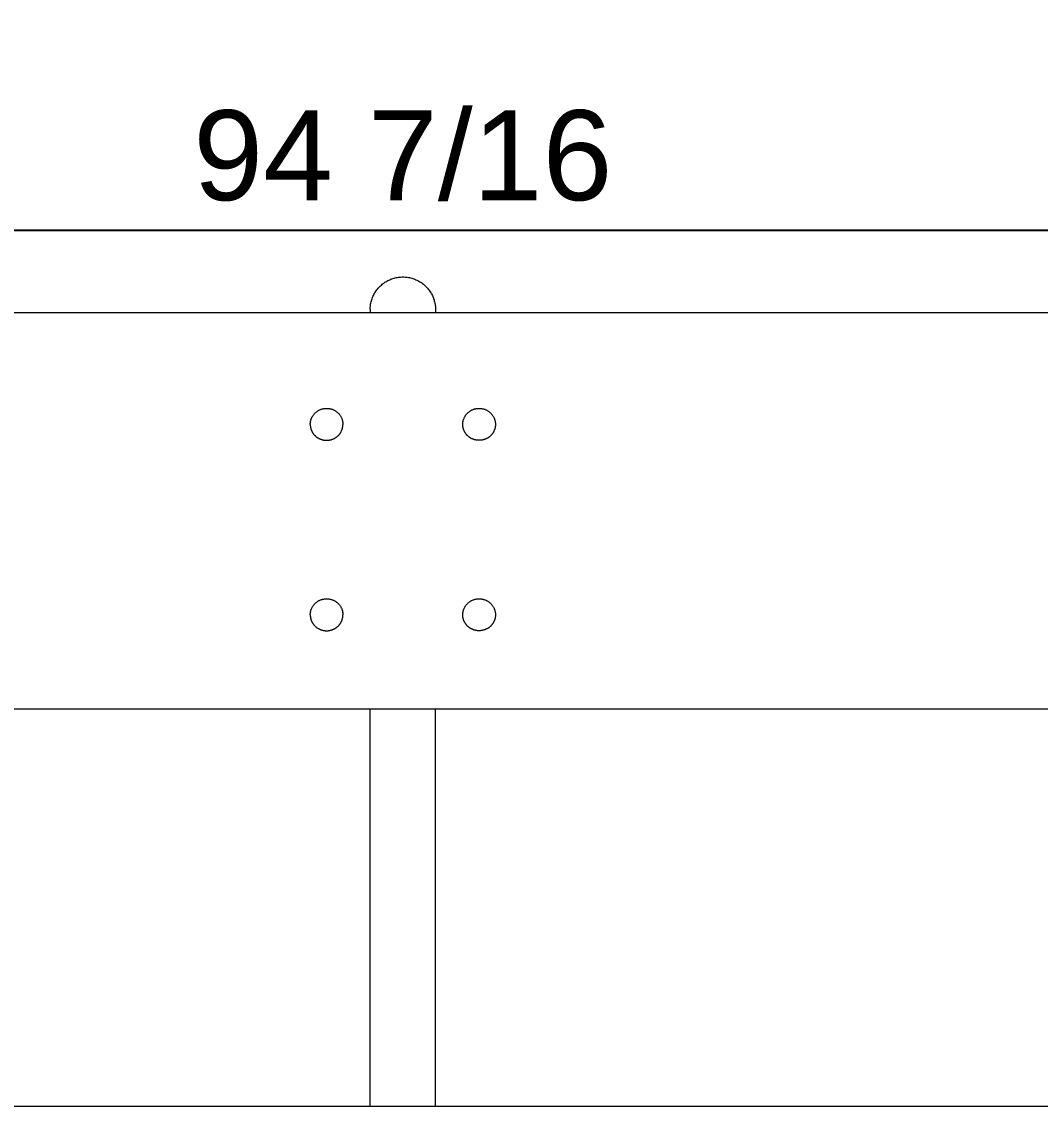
# Model space of a CAD drawing. Header units: inches. Extents: x -9 to 187, y -3 to 135.
# Drawn here: x 38.39 to 56.8, y 115.52 to 135.11 of the extents above; entities that cross this region are included whole.
import ezdxf

# ---------------------------------------------------------------- set-up
doc = ezdxf.new("R2010")
doc.units = ezdxf.units.IN
doc.layers.add('ZANO_R', color=7, linetype='Continuous', lineweight=0)
doc.layers.add('ZANO_W', color=1, linetype='Continuous', lineweight=0)
doc.styles.get("Standard").update_dxf_attribs({"font": 'arial.ttf'})
doc.dimstyles.new('amerykanie', dxfattribs={"dimtxt": 50, "dimasz": 50, "dimexe": 0.5, "dimexo": 0.5, "dimgap": 1, "dimtad": 1, "dimdec": 0, "dimzin": 0, "dimlunit": 5, "dimtxsty": 'Standard', "dimcen": 0.09, "dimclrd": 1, "dimclre": 1, "dimclrt": 1, "dimazin": 0, "dimtfac": 1, "dimtdec": 0, "dimtmove": 0, "dimatfit": 3, "dimfxl": 1, "dimtzin": 0, "dimarcsym": 1})

# ---------------------------------------------------------------- blocks, each defined once
blk = doc.blocks.new('*D356')
at = {"layer": 'ZANO_W', "color": 1, "lineweight": -2}
for p, q in [((-1.945, 129.968), (-1.945, 131.845)), ((92.504, 129.968), (92.504, 131.845)), ((-0.945, 131.345), (91.504, 131.345))]:
    blk.add_line(p, q, dxfattribs=at)
at = {"layer": 'ZANO_W', "color": 1}
for points in [[(-0.945, 131.512), (-0.945, 131.179), (-1.945, 131.345)], [(91.504, 131.179), (91.504, 131.512), (92.504, 131.345)]]:
    blk.add_solid(points, dxfattribs=at)
at = {"layer": 'ZANO_W', "color": 1, "insert": (45.279, 132.686), "char_height": 1.625, "attachment_point": 5}
blk.add_mtext('94 7/16', dxfattribs=at)

msp = doc.modelspace()

# ---------------------------------------------------------------- linework, layer by layer
at = {"layer": 'ZANO_R'}
for p, q in [((45.0625, 130.45751), (45.08138, 130.46459)), ((45.08138, 130.46459), (45.1005, 130.47102)), ((45.1005, 130.47102), (45.11982, 130.47679)), ((45.11982, 130.47679), (45.13932, 130.4819)), ((45.13932, 130.4819), (45.15899, 130.48633)), ((45.15899, 130.48633), (45.1788, 130.4901)), ((45.1788, 130.4901), (45.19873, 130.49319)), ((45.19873, 130.49319), (45.21875, 130.49559)), ((45.21875, 130.49559), (45.23884, 130.49731)), ((45.23884, 130.49731), (45.25897, 130.49834)), ((45.25897, 130.49834), (45.27914, 130.49869)), ((45.27914, 130.49869), (45.2993, 130.49834)), ((45.2993, 130.49834), (45.31943, 130.49731)), ((45.31943, 130.49731), (45.33952, 130.49559)), ((45.33952, 130.49559), (45.35954, 130.49319)), ((45.35954, 130.49319), (45.37947, 130.4901)), ((45.37947, 130.4901), (45.39928, 130.48633)), ((45.39928, 130.48633), (45.41895, 130.4819)), ((45.41895, 130.4819), (45.43845, 130.47679)), ((45.43845, 130.47679), (45.45778, 130.47102)), ((45.45778, 130.47102), (45.47689, 130.46459)), ((45.47689, 130.46459), (45.49577, 130.45751)), ((44.7967, 130.24871), (44.80861, 130.26498)), ((44.80861, 130.26498), (44.82107, 130.28084)), ((44.82107, 130.28084), (44.83406, 130.29626)), ((44.83406, 130.29626), (44.84757, 130.31123)), ((44.84757, 130.31123), (44.86158, 130.32573)), ((44.86158, 130.32573), (44.87608, 130.33974)), ((44.87608, 130.33974), (44.89105, 130.35325)), ((44.89105, 130.35325), (44.90647, 130.36624)), ((44.90647, 130.36624), (44.92232, 130.3787)), ((44.92232, 130.3787), (44.9386, 130.3906)), ((44.9386, 130.3906), (44.95527, 130.40195)), ((44.95527, 130.40195), (44.97231, 130.41272)), ((44.97231, 130.41272), (44.98972, 130.4229)), ((44.98972, 130.4229), (45.00746, 130.43248)), ((45.00746, 130.43248), (45.02552, 130.44145)), ((45.02552, 130.44145), (45.04387, 130.4498)), ((45.04387, 130.4498), (45.0625, 130.45751)), ((45.49577, 130.45751), (45.5144, 130.4498)), ((45.5144, 130.4498), (45.53275, 130.44145)), ((45.53275, 130.44145), (45.55081, 130.43248)), ((45.55081, 130.43248), (45.56855, 130.4229)), ((45.56855, 130.4229), (45.58596, 130.41272)), ((45.58596, 130.41272), (45.60301, 130.40195)), ((45.60301, 130.40195), (45.61967, 130.3906)), ((45.61967, 130.3906), (45.63595, 130.3787)), ((45.63595, 130.3787), (45.6518, 130.36624)), ((45.6518, 130.36624), (45.66722, 130.35325)), ((45.66722, 130.35325), (45.68219, 130.33974)), ((45.68219, 130.33974), (45.69669, 130.32573)), ((45.69669, 130.32573), (45.71071, 130.31123)), ((45.71071, 130.31123), (45.72422, 130.29626)), ((45.72422, 130.29626), (45.73721, 130.28084)), ((45.73721, 130.28084), (45.74966, 130.26498)), ((45.74966, 130.26498), (45.76157, 130.24871)), ((44.70541, 130.04798), (44.71052, 130.06749)), ((44.71052, 130.06749), (44.71629, 130.08681)), ((44.71629, 130.08681), (44.72272, 130.10592)), ((44.72272, 130.10592), (44.72979, 130.1248)), ((44.72979, 130.1248), (44.73751, 130.14343)), ((44.73751, 130.14343), (44.74586, 130.16179)), ((44.74586, 130.16179), (44.75483, 130.17985)), ((44.75483, 130.17985), (44.76441, 130.19759)), ((44.76441, 130.19759), (44.77459, 130.21499)), ((44.77459, 130.21499), (44.78536, 130.23204)), ((44.78536, 130.23204), (44.7967, 130.24871)), ((45.76157, 130.24871), (45.77291, 130.23204)), ((45.77291, 130.23204), (45.78368, 130.21499)), ((45.78368, 130.21499), (45.79386, 130.19759)), ((45.79386, 130.19759), (45.80345, 130.17985)), ((45.80345, 130.17985), (45.81242, 130.16179)), ((45.81242, 130.16179), (45.82076, 130.14343)), ((45.82076, 130.14343), (45.82848, 130.1248)), ((45.82848, 130.1248), (45.83556, 130.10592)), ((45.83556, 130.10592), (45.84198, 130.08681)), ((45.84198, 130.08681), (45.84775, 130.06749)), ((45.84775, 130.06749), (45.85286, 130.04798)), ((44.68862, 129.90817), (44.68896, 129.92833)), ((44.68862, 129.90817), (44.68862, 129.9081)), ((44.68862, 129.90812), (44.68862, 129.90656)), ((44.68862, 129.90656), (44.68862, 129.9049)), ((44.68862, 129.9049), (44.68862, 129.85596)), ((44.68896, 129.92833), (44.69, 129.94847)), ((44.69, 129.94847), (44.69172, 129.96856)), ((44.69172, 129.96856), (44.69412, 129.98858)), ((44.69412, 129.98858), (44.69721, 130.0085)), ((44.69721, 130.0085), (44.70097, 130.02831)), ((44.70097, 130.02831), (44.70541, 130.04798)), ((45.85286, 130.04798), (45.8573, 130.02831)), ((45.8573, 130.02831), (45.86107, 130.0085)), ((45.86107, 130.0085), (45.86415, 129.98858)), ((45.86415, 129.98858), (45.86656, 129.96856)), ((45.86656, 129.96856), (45.86827, 129.94847)), ((45.86827, 129.94847), (45.86931, 129.92833)), ((45.86931, 129.92833), (45.86965, 129.90817)), ((45.86965, 129.90817), (45.86965, 129.9081)), ((45.86965, 129.90812), (45.86965, 129.90656)), ((45.86965, 129.90656), (45.86965, 129.9049)), ((45.86965, 129.9049), (45.86965, 129.85596)), ((33.48568, 129.85596), (57.07259, 129.85596)), ((43.79138, 128.10549), (43.80096, 128.10908)), ((43.80096, 128.10908), (43.81065, 128.11233)), ((43.81065, 128.11233), (43.82045, 128.11524)), ((43.82045, 128.11524), (43.83034, 128.1178)), ((43.83034, 128.1178), (43.84032, 128.12002)), ((43.84032, 128.12002), (43.85037, 128.12189)), ((43.85037, 128.12189), (43.86048, 128.12341)), ((43.86048, 128.12341), (43.87064, 128.12457)), ((43.87064, 128.12457), (43.88083, 128.12538)), ((43.88083, 128.12538), (43.89104, 128.12584)), ((43.89104, 128.12584), (43.90126, 128.12593)), ((43.90126, 128.12593), (43.91149, 128.12584)), ((43.91149, 128.12584), (43.9217, 128.12538)), ((43.9217, 128.12538), (43.93189, 128.12457)), ((43.93189, 128.12457), (43.94205, 128.12341)), ((43.94205, 128.12341), (43.95216, 128.12189)), ((43.95216, 128.12189), (43.96221, 128.12002)), ((43.96221, 128.12002), (43.97218, 128.1178)), ((43.97218, 128.1178), (43.98208, 128.11524)), ((43.98208, 128.11524), (43.99188, 128.11233)), ((43.99188, 128.11233), (44.00157, 128.10908)), ((44.00157, 128.10908), (44.01115, 128.10549)), ((46.54713, 128.10549), (46.5567, 128.10908)), ((46.5567, 128.10908), (46.56639, 128.11233)), ((46.56639, 128.11233), (46.57619, 128.11524)), ((46.57619, 128.11524), (46.58609, 128.1178)), ((46.58609, 128.1178), (46.59607, 128.12002)), ((46.59607, 128.12002), (46.60612, 128.12189)), ((46.60612, 128.12189), (46.61623, 128.12341)), ((46.61623, 128.12341), (46.62638, 128.12457)), ((46.62638, 128.12457), (46.63657, 128.12538)), ((46.63657, 128.12538), (46.64678, 128.12584)), ((46.64678, 128.12584), (46.65701, 128.12593)), ((46.65701, 128.12593), (46.66723, 128.12584)), ((46.66723, 128.12584), (46.67744, 128.12538)), ((46.67744, 128.12538), (46.68763, 128.12457)), ((46.68763, 128.12457), (46.69779, 128.12341)), ((46.69779, 128.12341), (46.7079, 128.12189)), ((46.7079, 128.12189), (46.71795, 128.12002)), ((46.71795, 128.12002), (46.72793, 128.1178)), ((46.72793, 128.1178), (46.73782, 128.11524)), ((46.73782, 128.11524), (46.74762, 128.11233)), ((46.74762, 128.11233), (46.75731, 128.10908)), ((46.75731, 128.10908), (46.76689, 128.10549)), ((43.61529, 127.90622), (43.61802, 127.91608)), ((43.61802, 127.91608), (43.62109, 127.92583)), ((43.62109, 127.92583), (43.62449, 127.93547)), ((43.62449, 127.93547), (43.62824, 127.94498)), ((43.62824, 127.94498), (43.63231, 127.95436)), ((43.63231, 127.95436), (43.6367, 127.96359)), ((43.6367, 127.96359), (43.64142, 127.97266)), ((43.64142, 127.97266), (43.64645, 127.98156)), ((43.64645, 127.98156), (43.65178, 127.99027)), ((43.65178, 127.99027), (43.65742, 127.9988)), ((43.65742, 127.9988), (43.66335, 128.00713)), ((43.66335, 128.00713), (43.66957, 128.01524)), ((43.66957, 128.01524), (43.67607, 128.02313)), ((43.67607, 128.02313), (43.68284, 128.03079)), ((43.68284, 128.03079), (43.68987, 128.03821)), ((43.68987, 128.03821), (43.69716, 128.04538)), ((43.69716, 128.04538), (43.70469, 128.05229)), ((43.70469, 128.05229), (43.71246, 128.05894)), ((43.71246, 128.05894), (43.72046, 128.06531)), ((43.72046, 128.06531), (43.72867, 128.07139)), ((43.72867, 128.07139), (43.73709, 128.07719)), ((43.73709, 128.07719), (43.74571, 128.08268)), ((43.74571, 128.08268), (43.75452, 128.08788)), ((43.75452, 128.08788), (43.7635, 128.09276)), ((43.7635, 128.09276), (43.77264, 128.09733)), ((43.77264, 128.09733), (43.78194, 128.10157)), ((43.78194, 128.10157), (43.79138, 128.10549)), ((44.01115, 128.10549), (44.02059, 128.10157)), ((44.02059, 128.10157), (44.02989, 128.09733)), ((44.02989, 128.09733), (44.03903, 128.09276)), ((44.03903, 128.09276), (44.04801, 128.08788)), ((44.04801, 128.08788), (44.05682, 128.08268)), ((44.05682, 128.08268), (44.06544, 128.07719)), ((44.06544, 128.07719), (44.07386, 128.07139)), ((44.07386, 128.07139), (44.08207, 128.06531)), ((44.08207, 128.06531), (44.09007, 128.05894)), ((44.09007, 128.05894), (44.09784, 128.05229)), ((44.09784, 128.05229), (44.10537, 128.04538)), ((44.10537, 128.04538), (44.11266, 128.03821)), ((44.11266, 128.03821), (44.11969, 128.03079)), ((44.11969, 128.03079), (44.12646, 128.02313)), ((44.12646, 128.02313), (44.13296, 128.01524)), ((44.13296, 128.01524), (44.13918, 128.00713)), ((44.13918, 128.00713), (44.14511, 127.9988)), ((44.14511, 127.9988), (44.15075, 127.99027)), ((44.15075, 127.99027), (44.15608, 127.98156)), ((44.15608, 127.98156), (44.16111, 127.97266)), ((44.16111, 127.97266), (44.16583, 127.96359)), ((44.16583, 127.96359), (44.17022, 127.95436)), ((44.17022, 127.95436), (44.17429, 127.94498)), ((44.17429, 127.94498), (44.17804, 127.93547)), ((44.17804, 127.93547), (44.18144, 127.92583)), ((44.18144, 127.92583), (44.18451, 127.91608)), ((44.18451, 127.91608), (44.18724, 127.90622)), ((46.37103, 127.90622), (46.37376, 127.91608)), ((46.37376, 127.91608), (46.37683, 127.92583)), ((46.37683, 127.92583), (46.38024, 127.93547)), ((46.38024, 127.93547), (46.38398, 127.94498)), ((46.38398, 127.94498), (46.38805, 127.95436)), ((46.38805, 127.95436), (46.39244, 127.96359)), ((46.39244, 127.96359), (46.39716, 127.97266)), ((46.39716, 127.97266), (46.40219, 127.98156)), ((46.40219, 127.98156), (46.40753, 127.99027)), ((46.40753, 127.99027), (46.41316, 127.9988)), ((46.41316, 127.9988), (46.4191, 128.00713)), ((46.4191, 128.00713), (46.42531, 128.01524)), ((46.42531, 128.01524), (46.43181, 128.02313)), ((46.43181, 128.02313), (46.43858, 128.03079)), ((46.43858, 128.03079), (46.44561, 128.03821)), ((46.44561, 128.03821), (46.4529, 128.04538)), ((46.4529, 128.04538), (46.46043, 128.05229)), ((46.46043, 128.05229), (46.4682, 128.05894)), ((46.4682, 128.05894), (46.4762, 128.06531)), ((46.4762, 128.06531), (46.48441, 128.07139)), ((46.48441, 128.07139), (46.49283, 128.07719)), ((46.49283, 128.07719), (46.50145, 128.08268)), ((46.50145, 128.08268), (46.51026, 128.08788)), ((46.51026, 128.08788), (46.51924, 128.09276)), ((46.51924, 128.09276), (46.52838, 128.09733)), ((46.52838, 128.09733), (46.53768, 128.10157)), ((46.53768, 128.10157), (46.54713, 128.10549)), ((46.76689, 128.10549), (46.77633, 128.10157)), ((46.77633, 128.10157), (46.78563, 128.09733)), ((46.78563, 128.09733), (46.79477, 128.09276)), ((46.79477, 128.09276), (46.80376, 128.08788)), ((46.80376, 128.08788), (46.81256, 128.08268)), ((46.81256, 128.08268), (46.82118, 128.07719)), ((46.82118, 128.07719), (46.8296, 128.07139)), ((46.8296, 128.07139), (46.83781, 128.06531)), ((46.83781, 128.06531), (46.84581, 128.05894)), ((46.84581, 128.05894), (46.85358, 128.05229)), ((46.85358, 128.05229), (46.86111, 128.04538)), ((46.86111, 128.04538), (46.8684, 128.03821)), ((46.8684, 128.03821), (46.87543, 128.03079)), ((46.87543, 128.03079), (46.8822, 128.02313)), ((46.8822, 128.02313), (46.8887, 128.01524)), ((46.8887, 128.01524), (46.89492, 128.00713)), ((46.89492, 128.00713), (46.90085, 127.9988)), ((46.90085, 127.9988), (46.90649, 127.99027)), ((46.90649, 127.99027), (46.91182, 127.98156)), ((46.91182, 127.98156), (46.91685, 127.97266)), ((46.91685, 127.97266), (46.92157, 127.96359)), ((46.92157, 127.96359), (46.92596, 127.95436)), ((46.92596, 127.95436), (46.93004, 127.94498)), ((46.93004, 127.94498), (46.93378, 127.93547)), ((46.93378, 127.93547), (46.93719, 127.92583)), ((46.93719, 127.92583), (46.94025, 127.91608)), ((46.94025, 127.91608), (46.94298, 127.90622)), ((43.60601, 127.83545), (43.60627, 127.84567)), ((43.60601, 127.83545), (43.60608, 127.82908)), ((43.60608, 127.82908), (43.6063, 127.82267)), ((43.60627, 127.84567), (43.60689, 127.85587)), ((43.6063, 127.82267), (43.60667, 127.8162)), ((43.60667, 127.8162), (43.6072, 127.80969)), ((43.60689, 127.85587), (43.60786, 127.86605)), ((43.6072, 127.80969), (43.60789, 127.80314)), ((43.60786, 127.86605), (43.60919, 127.87618)), ((43.60789, 127.80314), (43.60874, 127.79655)), ((43.60975, 127.88096), (43.60874, 127.87434)), ((43.60874, 127.79655), (43.60975, 127.78994)), ((43.60919, 127.87618), (43.61088, 127.88626)), ((43.60975, 127.78994), (43.61094, 127.78329)), ((43.61088, 127.88626), (43.61291, 127.89628)), ((43.61094, 127.78329), (43.61229, 127.77663)), ((43.61229, 127.77663), (43.61382, 127.76995)), ((43.61291, 127.89628), (43.61529, 127.90622)), ((43.61382, 127.76995), (43.61552, 127.76327)), ((43.61552, 127.76327), (43.6174, 127.75658)), ((43.6174, 127.75658), (43.61947, 127.7499)), ((43.61947, 127.7499), (43.62171, 127.74323)), ((43.62171, 127.74323), (43.62413, 127.73658)), ((43.62413, 127.73658), (43.62674, 127.72995)), ((43.62674, 127.72995), (43.62953, 127.72335)), ((43.62953, 127.72335), (43.6325, 127.71679)), ((43.6325, 127.71679), (43.63566, 127.71027)), ((44.16687, 127.71027), (44.17003, 127.71679)), ((44.17003, 127.71679), (44.173, 127.72335)), ((44.173, 127.72335), (44.17579, 127.72995)), ((44.17579, 127.72995), (44.1784, 127.73658)), ((44.1784, 127.73658), (44.18082, 127.74323)), ((44.18082, 127.74323), (44.18306, 127.7499)), ((44.18306, 127.7499), (44.18512, 127.75658)), ((44.18512, 127.75658), (44.18701, 127.76327)), ((44.18701, 127.76327), (44.18871, 127.76995)), ((44.18724, 127.90622), (44.18962, 127.89628)), ((44.18871, 127.76995), (44.19024, 127.77663)), ((44.18962, 127.89628), (44.19165, 127.88626)), ((44.19024, 127.77663), (44.19159, 127.78329)), ((44.19159, 127.78329), (44.19278, 127.78994)), ((44.19165, 127.88626), (44.19334, 127.87618)), ((44.19379, 127.87434), (44.19278, 127.88096)), ((44.19278, 127.78994), (44.19379, 127.79655)), ((44.19334, 127.87618), (44.19466, 127.86605)), ((44.19379, 127.79655), (44.19464, 127.80314)), ((44.19464, 127.80314), (44.19533, 127.80969)), ((44.19466, 127.86605), (44.19564, 127.85587)), ((44.19533, 127.80969), (44.19586, 127.8162)), ((44.19564, 127.85587), (44.19626, 127.84567)), ((44.19586, 127.8162), (44.19623, 127.82267)), ((44.19623, 127.82267), (44.19645, 127.82908)), ((44.19626, 127.84567), (44.19652, 127.83545)), ((44.19645, 127.82908), (44.19652, 127.83545)), ((46.36175, 127.83545), (46.36201, 127.84567)), ((46.36182, 127.82908), (46.36175, 127.83545)), ((46.36204, 127.82267), (46.36182, 127.82908)), ((46.36201, 127.84567), (46.36263, 127.85587)), ((46.36242, 127.8162), (46.36204, 127.82267)), ((46.36294, 127.80969), (46.36242, 127.8162)), ((46.36263, 127.85587), (46.36361, 127.86605)), ((46.36363, 127.80314), (46.36294, 127.80969)), ((46.36361, 127.86605), (46.36494, 127.87618)), ((46.36448, 127.79655), (46.36363, 127.80314)), ((46.36448, 127.87434), (46.3655, 127.88096)), ((46.3655, 127.78994), (46.36448, 127.79655)), ((46.36494, 127.87618), (46.36662, 127.88626)), ((46.36668, 127.78329), (46.3655, 127.78994)), ((46.36662, 127.88626), (46.36865, 127.89628)), ((46.36803, 127.77663), (46.36668, 127.78329)), ((46.36956, 127.76995), (46.36803, 127.77663)), ((46.36865, 127.89628), (46.37103, 127.90622)), ((46.37127, 127.76327), (46.36956, 127.76995)), ((46.37315, 127.75658), (46.37127, 127.76327)), ((46.37521, 127.7499), (46.37315, 127.75658)), ((46.37745, 127.74323), (46.37521, 127.7499)), ((46.37987, 127.73658), (46.37745, 127.74323)), ((46.38248, 127.72995), (46.37987, 127.73658)), ((46.38527, 127.72335), (46.38248, 127.72995)), ((46.38824, 127.71679), (46.38527, 127.72335)), ((46.3914, 127.71027), (46.38824, 127.71679)), ((46.92577, 127.71679), (46.92262, 127.71027)), ((46.92874, 127.72335), (46.92577, 127.71679)), ((46.93153, 127.72995), (46.92874, 127.72335)), ((46.93414, 127.73658), (46.93153, 127.72995)), ((46.93656, 127.74323), (46.93414, 127.73658)), ((46.93881, 127.7499), (46.93656, 127.74323)), ((46.94087, 127.75658), (46.93881, 127.7499)), ((46.94275, 127.76327), (46.94087, 127.75658)), ((46.94445, 127.76995), (46.94275, 127.76327)), ((46.94298, 127.90622), (46.94536, 127.89628)), ((46.94598, 127.77663), (46.94445, 127.76995)), ((46.94536, 127.89628), (46.9474, 127.88626)), ((46.94733, 127.78329), (46.94598, 127.77663)), ((46.94852, 127.78994), (46.94733, 127.78329)), ((46.9474, 127.88626), (46.94908, 127.87618)), ((46.94852, 127.88096), (46.94953, 127.87434)), ((46.94953, 127.79655), (46.94852, 127.78994)), ((46.94908, 127.87618), (46.95041, 127.86605)), ((46.95038, 127.80314), (46.94953, 127.79655)), ((46.95107, 127.80969), (46.95038, 127.80314)), ((46.95041, 127.86605), (46.95138, 127.85587)), ((46.9516, 127.8162), (46.95107, 127.80969)), ((46.95138, 127.85587), (46.952, 127.84567)), ((46.95197, 127.82267), (46.9516, 127.8162)), ((46.95219, 127.82908), (46.95197, 127.82267)), ((46.952, 127.84567), (46.95226, 127.83545)), ((46.95226, 127.83545), (46.95219, 127.82908)), ((43.63566, 127.71027), (43.63899, 127.70381)), ((43.63899, 127.70381), (43.64251, 127.6974)), ((43.64251, 127.6974), (43.64621, 127.69106)), ((43.64621, 127.69106), (43.65008, 127.6848)), ((43.65008, 127.6848), (43.65414, 127.67861)), ((43.65414, 127.67861), (43.65836, 127.67251)), ((43.65836, 127.67251), (43.66275, 127.6665)), ((43.66275, 127.6665), (43.66732, 127.6606)), ((43.66732, 127.6606), (43.67204, 127.6548)), ((43.67204, 127.6548), (43.67692, 127.64911)), ((43.67692, 127.64911), (43.68196, 127.64354)), ((43.68196, 127.64354), (43.68715, 127.63809)), ((43.68715, 127.63809), (43.69249, 127.63278)), ((43.69249, 127.63278), (43.69796, 127.6276)), ((43.69796, 127.6276), (43.70357, 127.62257)), ((43.70357, 127.62257), (43.70931, 127.61768)), ((43.70931, 127.61768), (43.71516, 127.61293)), ((43.71516, 127.61293), (43.72114, 127.60835)), ((43.72114, 127.60835), (43.72722, 127.60392)), ((43.72722, 127.60392), (43.73341, 127.59965)), ((43.73341, 127.59965), (43.7397, 127.59555)), ((43.7397, 127.59555), (43.74607, 127.59162)), ((43.74607, 127.59162), (43.75253, 127.58786)), ((43.75253, 127.58786), (43.75906, 127.58427)), ((43.75906, 127.58427), (43.76565, 127.58085)), ((43.76565, 127.58085), (43.77231, 127.57761)), ((43.77231, 127.57761), (43.77903, 127.57455)), ((43.77903, 127.57455), (43.78578, 127.57167)), ((43.78578, 127.57167), (43.79258, 127.56896)), ((43.79258, 127.56896), (43.79941, 127.56643)), ((43.79941, 127.56643), (43.80627, 127.56408)), ((43.80627, 127.56408), (43.81314, 127.5619)), ((43.81314, 127.5619), (43.82002, 127.5599)), ((43.82002, 127.5599), (43.82691, 127.55807)), ((43.82691, 127.55807), (43.8338, 127.55642)), ((43.8338, 127.55642), (43.84067, 127.55493)), ((43.84067, 127.55493), (43.84754, 127.55362)), ((43.84754, 127.55362), (43.85438, 127.55247)), ((43.85438, 127.55247), (43.8612, 127.55149)), ((43.8612, 127.55149), (43.86799, 127.55066)), ((43.86799, 127.55066), (43.87473, 127.54999)), ((43.87473, 127.54999), (43.88144, 127.54948)), ((43.88144, 127.54948), (43.8881, 127.54912)), ((43.8881, 127.54912), (43.89471, 127.54891)), ((43.89471, 127.54891), (43.90126, 127.54883)), ((43.90126, 127.54883), (43.90782, 127.54891)), ((43.90782, 127.54891), (43.91443, 127.54912)), ((43.91443, 127.54912), (43.92109, 127.54948)), ((43.92109, 127.54948), (43.92779, 127.54999)), ((43.92779, 127.54999), (43.93454, 127.55066)), ((43.93454, 127.55066), (43.94133, 127.55149)), ((43.94133, 127.55149), (43.94815, 127.55247)), ((43.94815, 127.55247), (43.95499, 127.55362)), ((43.95499, 127.55362), (43.96185, 127.55493)), ((43.96185, 127.55493), (43.96873, 127.55642)), ((43.96873, 127.55642), (43.97562, 127.55807)), ((43.97562, 127.55807), (43.98251, 127.5599)), ((43.98251, 127.5599), (43.98939, 127.5619)), ((43.98939, 127.5619), (43.99626, 127.56408)), ((43.99626, 127.56408), (44.00312, 127.56643)), ((44.00312, 127.56643), (44.00995, 127.56896)), ((44.00995, 127.56896), (44.01674, 127.57167)), ((44.01674, 127.57167), (44.0235, 127.57455)), ((44.0235, 127.57455), (44.03022, 127.57761)), ((44.03022, 127.57761), (44.03687, 127.58085)), ((44.03687, 127.58085), (44.04347, 127.58427)), ((44.04347, 127.58427), (44.05, 127.58786)), ((44.05, 127.58786), (44.05646, 127.59162)), ((44.05646, 127.59162), (44.06283, 127.59555)), ((44.06283, 127.59555), (44.06912, 127.59965)), ((44.06912, 127.59965), (44.0753, 127.60392)), ((44.0753, 127.60392), (44.08139, 127.60835)), ((44.08139, 127.60835), (44.08736, 127.61293)), ((44.08736, 127.61293), (44.09322, 127.61768)), ((44.09322, 127.61768), (44.09896, 127.62257)), ((44.09896, 127.62257), (44.10457, 127.6276)), ((44.10457, 127.6276), (44.11004, 127.63278)), ((44.11004, 127.63278), (44.11538, 127.63809)), ((44.11538, 127.63809), (44.12057, 127.64354)), ((44.12057, 127.64354), (44.1256, 127.64911)), ((44.1256, 127.64911), (44.13049, 127.6548)), ((44.13049, 127.6548), (44.13521, 127.6606)), ((44.13521, 127.6606), (44.13977, 127.6665)), ((44.13977, 127.6665), (44.14417, 127.67251)), ((44.14417, 127.67251), (44.14839, 127.67861)), ((44.14839, 127.67861), (44.15244, 127.6848)), ((44.15244, 127.6848), (44.15632, 127.69106)), ((44.15632, 127.69106), (44.16002, 127.6974)), ((44.16002, 127.6974), (44.16354, 127.70381)), ((44.16354, 127.70381), (44.16687, 127.71027)), ((46.39473, 127.70381), (46.3914, 127.71027)), ((46.39825, 127.6974), (46.39473, 127.70381)), ((46.40195, 127.69106), (46.39825, 127.6974)), ((46.40583, 127.6848), (46.40195, 127.69106)), ((46.40988, 127.67861), (46.40583, 127.6848)), ((46.4141, 127.67251), (46.40988, 127.67861)), ((46.4185, 127.6665), (46.4141, 127.67251)), ((46.42306, 127.6606), (46.4185, 127.6665)), ((46.42778, 127.6548), (46.42306, 127.6606)), ((46.43267, 127.64911), (46.42778, 127.6548)), ((46.43771, 127.64354), (46.43267, 127.64911)), ((46.44289, 127.63809), (46.43771, 127.64354)), ((46.44823, 127.63278), (46.44289, 127.63809)), ((46.4537, 127.6276), (46.44823, 127.63278)), ((46.45931, 127.62257), (46.4537, 127.6276)), ((46.46505, 127.61768), (46.45931, 127.62257)), ((46.47091, 127.61293), (46.46505, 127.61768)), ((46.47688, 127.60835), (46.47091, 127.61293)), ((46.48297, 127.60392), (46.47688, 127.60835)), ((46.48916, 127.59965), (46.48297, 127.60392)), ((46.49544, 127.59555), (46.48916, 127.59965)), ((46.50181, 127.59162), (46.49544, 127.59555)), ((46.50827, 127.58786), (46.50181, 127.59162)), ((46.5148, 127.58427), (46.50827, 127.58786)), ((46.5214, 127.58085), (46.5148, 127.58427)), ((46.52806, 127.57761), (46.5214, 127.58085)), ((46.53477, 127.57455), (46.52806, 127.57761)), ((46.54153, 127.57167), (46.53477, 127.57455)), ((46.54832, 127.56896), (46.54153, 127.57167)), ((46.55515, 127.56643), (46.54832, 127.56896)), ((46.56201, 127.56408), (46.55515, 127.56643)), ((46.56888, 127.5619), (46.56201, 127.56408)), ((46.57576, 127.5599), (46.56888, 127.5619)), ((46.58265, 127.55807), (46.57576, 127.5599)), ((46.58954, 127.55642), (46.58265, 127.55807)), ((46.59642, 127.55493), (46.58954, 127.55642)), ((46.60328, 127.55362), (46.59642, 127.55493)), ((46.61012, 127.55247), (46.60328, 127.55362)), ((46.61694, 127.55149), (46.61012, 127.55247)), ((46.62373, 127.55066), (46.61694, 127.55149)), ((46.63048, 127.54999), (46.62373, 127.55066)), ((46.63718, 127.54948), (46.63048, 127.54999)), ((46.64384, 127.54912), (46.63718, 127.54948)), ((46.65045, 127.54891), (46.64384, 127.54912)), ((46.65701, 127.54883), (46.65045, 127.54891)), ((46.66356, 127.54891), (46.65701, 127.54883)), ((46.67017, 127.54912), (46.66356, 127.54891)), ((46.67683, 127.54948), (46.67017, 127.54912)), ((46.68354, 127.54999), (46.67683, 127.54948)), ((46.69029, 127.55066), (46.68354, 127.54999)), ((46.69707, 127.55149), (46.69029, 127.55066)), ((46.70389, 127.55247), (46.69707, 127.55149)), ((46.71073, 127.55362), (46.70389, 127.55247)), ((46.7176, 127.55493), (46.71073, 127.55362)), ((46.72447, 127.55642), (46.7176, 127.55493)), ((46.73136, 127.55807), (46.72447, 127.55642)), ((46.73825, 127.5599), (46.73136, 127.55807)), ((46.74513, 127.5619), (46.73825, 127.5599)), ((46.75201, 127.56408), (46.74513, 127.5619)), ((46.75886, 127.56643), (46.75201, 127.56408)), ((46.76569, 127.56896), (46.75886, 127.56643)), ((46.77249, 127.57167), (46.76569, 127.56896)), ((46.77925, 127.57455), (46.77249, 127.57167)), ((46.78596, 127.57761), (46.77925, 127.57455)), ((46.79262, 127.58085), (46.78596, 127.57761)), ((46.79922, 127.58427), (46.79262, 127.58085)), ((46.80575, 127.58786), (46.79922, 127.58427)), ((46.8122, 127.59162), (46.80575, 127.58786)), ((46.81857, 127.59555), (46.8122, 127.59162)), ((46.82486, 127.59965), (46.81857, 127.59555)), ((46.83105, 127.60392), (46.82486, 127.59965)), ((46.83713, 127.60835), (46.83105, 127.60392)), ((46.84311, 127.61293), (46.83713, 127.60835)), ((46.84897, 127.61768), (46.84311, 127.61293)), ((46.8547, 127.62257), (46.84897, 127.61768)), ((46.86031, 127.6276), (46.8547, 127.62257)), ((46.86579, 127.63278), (46.86031, 127.6276)), ((46.87112, 127.63809), (46.86579, 127.63278)), ((46.87631, 127.64354), (46.87112, 127.63809)), ((46.88135, 127.64911), (46.87631, 127.64354)), ((46.88623, 127.6548), (46.88135, 127.64911)), ((46.89096, 127.6606), (46.88623, 127.6548)), ((46.89552, 127.6665), (46.89096, 127.6606)), ((46.89991, 127.67251), (46.89552, 127.6665)), ((46.90414, 127.67861), (46.89991, 127.67251)), ((46.90819, 127.6848), (46.90414, 127.67861)), ((46.91206, 127.69106), (46.90819, 127.6848)), ((46.91576, 127.6974), (46.91206, 127.69106)), ((46.91928, 127.70381), (46.91576, 127.6974)), ((46.92262, 127.71027), (46.91928, 127.70381)), ((43.66957, 124.57585), (43.67607, 124.58375)), ((43.67607, 124.58375), (43.68284, 124.59141)), ((43.68284, 124.59141), (43.68987, 124.59882)), ((43.68987, 124.59882), (43.69716, 124.60599)), ((43.69716, 124.60599), (43.70469, 124.6129)), ((43.70469, 124.6129), (43.71246, 124.61955)), ((43.71246, 124.61955), (43.72046, 124.62592)), ((43.72046, 124.62592), (43.72867, 124.632)), ((43.72867, 124.632), (43.73709, 124.6378)), ((43.73709, 124.6378), (43.74571, 124.6433)), ((43.74571, 124.6433), (43.75452, 124.64849)), ((43.75452, 124.64849), (43.7635, 124.65337)), ((43.7635, 124.65337), (43.77264, 124.65794)), ((43.77264, 124.65794), (43.78194, 124.66219)), ((43.78194, 124.66219), (43.79138, 124.6661)), ((43.79138, 124.6661), (43.80096, 124.66969)), ((43.80096, 124.66969), (43.81065, 124.67294)), ((43.81065, 124.67294), (43.82045, 124.67585)), ((43.82045, 124.67585), (43.83034, 124.67842)), ((43.83034, 124.67842), (43.84032, 124.68063)), ((43.84032, 124.68063), (43.85037, 124.6825)), ((43.85037, 124.6825), (43.86048, 124.68402)), ((43.86048, 124.68402), (43.87064, 124.68519)), ((43.87064, 124.68519), (43.88083, 124.68599)), ((43.88083, 124.68599), (43.89104, 124.68645)), ((43.89104, 124.68645), (43.90126, 124.68654)), ((43.90126, 124.68654), (43.91149, 124.68645)), ((43.91149, 124.68645), (43.9217, 124.68599)), ((43.9217, 124.68599), (43.93189, 124.68519)), ((43.93189, 124.68519), (43.94205, 124.68402)), ((43.94205, 124.68402), (43.95216, 124.6825)), ((43.95216, 124.6825), (43.96221, 124.68063)), ((43.96221, 124.68063), (43.97218, 124.67842)), ((43.97218, 124.67842), (43.98208, 124.67585)), ((43.98208, 124.67585), (43.99188, 124.67294)), ((43.99188, 124.67294), (44.00157, 124.66969)), ((44.00157, 124.66969), (44.01115, 124.6661)), ((44.01115, 124.6661), (44.02059, 124.66219)), ((44.02059, 124.66219), (44.02989, 124.65794)), ((44.02989, 124.65794), (44.03903, 124.65337)), ((44.03903, 124.65337), (44.04801, 124.64849)), ((44.04801, 124.64849), (44.05682, 124.6433)), ((44.05682, 124.6433), (44.06544, 124.6378)), ((44.06544, 124.6378), (44.07386, 124.632)), ((44.07386, 124.632), (44.08207, 124.62592)), ((44.08207, 124.62592), (44.09007, 124.61955)), ((44.09007, 124.61955), (44.09784, 124.6129)), ((44.09784, 124.6129), (44.10537, 124.60599)), ((44.10537, 124.60599), (44.11266, 124.59882)), ((44.11266, 124.59882), (44.11969, 124.59141)), ((44.11969, 124.59141), (44.12646, 124.58375)), ((44.12646, 124.58375), (44.13296, 124.57585)), ((46.42531, 124.57585), (46.43181, 124.58375)), ((46.43181, 124.58375), (46.43858, 124.59141)), ((46.43858, 124.59141), (46.44561, 124.59882)), ((46.44561, 124.59882), (46.4529, 124.60599)), ((46.4529, 124.60599), (46.46043, 124.6129)), ((46.46043, 124.6129), (46.4682, 124.61955)), ((46.4682, 124.61955), (46.4762, 124.62592)), ((46.4762, 124.62592), (46.48441, 124.632)), ((46.48441, 124.632), (46.49283, 124.6378)), ((46.49283, 124.6378), (46.50145, 124.6433)), ((46.50145, 124.6433), (46.51026, 124.64849)), ((46.51026, 124.64849), (46.51924, 124.65337)), ((46.51924, 124.65337), (46.52838, 124.65794)), ((46.52838, 124.65794), (46.53768, 124.66219)), ((46.53768, 124.66219), (46.54713, 124.6661)), ((46.54713, 124.6661), (46.5567, 124.66969)), ((46.5567, 124.66969), (46.56639, 124.67294)), ((46.56639, 124.67294), (46.57619, 124.67585)), ((46.57619, 124.67585), (46.58609, 124.67842)), ((46.58609, 124.67842), (46.59607, 124.68063)), ((46.59607, 124.68063), (46.60612, 124.6825)), ((46.60612, 124.6825), (46.61623, 124.68402)), ((46.61623, 124.68402), (46.62638, 124.68519)), ((46.62638, 124.68519), (46.63657, 124.68599)), ((46.63657, 124.68599), (46.64678, 124.68645)), ((46.64678, 124.68645), (46.65701, 124.68654)), ((46.65701, 124.68654), (46.66723, 124.68645)), ((46.66723, 124.68645), (46.67744, 124.68599)), ((46.67744, 124.68599), (46.68763, 124.68519)), ((46.68763, 124.68519), (46.69779, 124.68402)), ((46.69779, 124.68402), (46.7079, 124.6825)), ((46.7079, 124.6825), (46.71795, 124.68063)), ((46.71795, 124.68063), (46.72793, 124.67842)), ((46.72793, 124.67842), (46.73782, 124.67585)), ((46.73782, 124.67585), (46.74762, 124.67294)), ((46.74762, 124.67294), (46.75731, 124.66969)), ((46.75731, 124.66969), (46.76689, 124.6661)), ((46.76689, 124.6661), (46.77633, 124.66219)), ((46.77633, 124.66219), (46.78563, 124.65794)), ((46.78563, 124.65794), (46.79477, 124.65337)), ((46.79477, 124.65337), (46.80376, 124.64849)), ((46.80376, 124.64849), (46.81256, 124.6433)), ((46.81256, 124.6433), (46.82118, 124.6378)), ((46.82118, 124.6378), (46.8296, 124.632)), ((46.8296, 124.632), (46.83781, 124.62592)), ((46.83781, 124.62592), (46.84581, 124.61955)), ((46.84581, 124.61955), (46.85358, 124.6129)), ((46.85358, 124.6129), (46.86111, 124.60599)), ((46.86111, 124.60599), (46.8684, 124.59882)), ((46.8684, 124.59882), (46.87543, 124.59141)), ((46.87543, 124.59141), (46.8822, 124.58375)), ((46.8822, 124.58375), (46.8887, 124.57585)), ((43.60601, 124.39606), (43.60627, 124.40628)), ((43.60601, 124.39606), (43.60608, 124.3897)), ((43.60608, 124.3897), (43.6063, 124.38328)), ((43.60627, 124.40628), (43.60689, 124.41648)), ((43.60689, 124.41648), (43.60786, 124.42666)), ((43.60786, 124.42666), (43.60919, 124.43679)), ((43.60975, 124.44157), (43.60874, 124.43495)), ((43.60919, 124.43679), (43.61088, 124.44688)), ((43.61088, 124.44688), (43.61291, 124.45689)), ((43.61291, 124.45689), (43.61529, 124.46684)), ((43.61529, 124.46684), (43.61802, 124.47669)), ((43.61802, 124.47669), (43.62109, 124.48644)), ((43.62109, 124.48644), (43.62449, 124.49608)), ((43.62449, 124.49608), (43.62824, 124.50559)), ((43.62824, 124.50559), (43.63231, 124.51497)), ((43.63231, 124.51497), (43.6367, 124.5242)), ((43.6367, 124.5242), (43.64142, 124.53327)), ((43.64142, 124.53327), (43.64645, 124.54217)), ((43.64645, 124.54217), (43.65178, 124.55089)), ((43.65178, 124.55089), (43.65742, 124.55941)), ((43.65742, 124.55941), (43.66335, 124.56774)), ((43.66335, 124.56774), (43.66957, 124.57585)), ((44.13296, 124.57585), (44.13918, 124.56774)), ((44.13918, 124.56774), (44.14511, 124.55941)), ((44.14511, 124.55941), (44.15075, 124.55089)), ((44.15075, 124.55089), (44.15608, 124.54217)), ((44.15608, 124.54217), (44.16111, 124.53327)), ((44.16111, 124.53327), (44.16583, 124.5242)), ((44.16583, 124.5242), (44.17022, 124.51497)), ((44.17022, 124.51497), (44.17429, 124.50559)), ((44.17429, 124.50559), (44.17804, 124.49608)), ((44.17804, 124.49608), (44.18144, 124.48644)), ((44.18144, 124.48644), (44.18451, 124.47669)), ((44.18451, 124.47669), (44.18724, 124.46684)), ((44.18724, 124.46684), (44.18962, 124.45689)), ((44.18962, 124.45689), (44.19165, 124.44688)), ((44.19165, 124.44688), (44.19334, 124.43679)), ((44.19379, 124.43495), (44.19278, 124.44157)), ((44.19334, 124.43679), (44.19466, 124.42666)), ((44.19466, 124.42666), (44.19564, 124.41648)), ((44.19564, 124.41648), (44.19626, 124.40628)), ((44.19623, 124.38328), (44.19645, 124.3897)), ((44.19626, 124.40628), (44.19652, 124.39606)), ((44.19645, 124.3897), (44.19652, 124.39606)), ((46.36175, 124.39606), (46.36201, 124.40628)), ((46.36182, 124.3897), (46.36175, 124.39606)), ((46.36204, 124.38328), (46.36182, 124.3897)), ((46.36201, 124.40628), (46.36263, 124.41648)), ((46.36263, 124.41648), (46.36361, 124.42666)), ((46.36361, 124.42666), (46.36494, 124.43679)), ((46.36448, 124.43495), (46.3655, 124.44157)), ((46.36494, 124.43679), (46.36662, 124.44688)), ((46.36662, 124.44688), (46.36865, 124.45689)), ((46.36865, 124.45689), (46.37103, 124.46684)), ((46.37103, 124.46684), (46.37376, 124.47669)), ((46.37376, 124.47669), (46.37683, 124.48644)), ((46.37683, 124.48644), (46.38024, 124.49608)), ((46.38024, 124.49608), (46.38398, 124.50559)), ((46.38398, 124.50559), (46.38805, 124.51497)), ((46.38805, 124.51497), (46.39244, 124.5242)), ((46.39244, 124.5242), (46.39716, 124.53327)), ((46.39716, 124.53327), (46.40219, 124.54217)), ((46.40219, 124.54217), (46.40753, 124.55089)), ((46.40753, 124.55089), (46.41316, 124.55941)), ((46.41316, 124.55941), (46.4191, 124.56774)), ((46.4191, 124.56774), (46.42531, 124.57585)), ((46.8887, 124.57585), (46.89492, 124.56774)), ((46.89492, 124.56774), (46.90085, 124.55941)), ((46.90085, 124.55941), (46.90649, 124.55089)), ((46.90649, 124.55089), (46.91182, 124.54217)), ((46.91182, 124.54217), (46.91685, 124.53327)), ((46.91685, 124.53327), (46.92157, 124.5242)), ((46.92157, 124.5242), (46.92596, 124.51497)), ((46.92596, 124.51497), (46.93004, 124.50559)), ((46.93004, 124.50559), (46.93378, 124.49608)), ((46.93378, 124.49608), (46.93719, 124.48644)), ((46.93719, 124.48644), (46.94025, 124.47669)), ((46.94025, 124.47669), (46.94298, 124.46684)), ((46.94298, 124.46684), (46.94536, 124.45689)), ((46.94536, 124.45689), (46.9474, 124.44688)), ((46.9474, 124.44688), (46.94908, 124.43679)), ((46.94852, 124.44157), (46.94953, 124.43495)), ((46.94908, 124.43679), (46.95041, 124.42666)), ((46.95041, 124.42666), (46.95138, 124.41648)), ((46.95138, 124.41648), (46.952, 124.40628)), ((46.95219, 124.3897), (46.95197, 124.38328)), ((46.952, 124.40628), (46.95226, 124.39606)), ((46.95226, 124.39606), (46.95219, 124.3897)), ((43.6063, 124.38328), (43.60667, 124.37682)), ((43.60667, 124.37682), (43.6072, 124.3703)), ((43.6072, 124.3703), (43.60789, 124.36375)), ((43.60789, 124.36375), (43.60874, 124.35717)), ((43.60874, 124.35717), (43.60975, 124.35055)), ((43.60975, 124.35055), (43.61094, 124.34391)), ((43.61094, 124.34391), (43.61229, 124.33724)), ((43.61229, 124.33724), (43.61382, 124.33057)), ((43.61382, 124.33057), (43.61552, 124.32388)), ((43.61552, 124.32388), (43.6174, 124.31719)), ((43.6174, 124.31719), (43.61947, 124.31051)), ((43.61947, 124.31051), (43.62171, 124.30384)), ((43.62171, 124.30384), (43.62413, 124.29719)), ((43.62413, 124.29719), (43.62674, 124.29056)), ((43.62674, 124.29056), (43.62953, 124.28396)), ((43.62953, 124.28396), (43.6325, 124.2774)), ((43.6325, 124.2774), (43.63566, 124.27088)), ((43.63566, 124.27088), (43.63899, 124.26442)), ((43.63899, 124.26442), (43.64251, 124.25801)), ((43.64251, 124.25801), (43.64621, 124.25167)), ((43.64621, 124.25167), (43.65008, 124.24541)), ((43.65008, 124.24541), (43.65414, 124.23922)), ((43.65414, 124.23922), (43.65836, 124.23312)), ((43.65836, 124.23312), (43.66275, 124.22711)), ((43.66275, 124.22711), (43.66732, 124.22121)), ((43.66732, 124.22121), (43.67204, 124.21541)), ((43.67204, 124.21541), (43.67692, 124.20972)), ((43.67692, 124.20972), (43.68196, 124.20415)), ((43.68196, 124.20415), (43.68715, 124.19871)), ((43.68715, 124.19871), (43.69249, 124.19339)), ((43.69249, 124.19339), (43.69796, 124.18822)), ((44.10457, 124.18822), (44.11004, 124.19339)), ((44.11004, 124.19339), (44.11538, 124.19871)), ((44.11538, 124.19871), (44.12057, 124.20415)), ((44.12057, 124.20415), (44.1256, 124.20972)), ((44.1256, 124.20972), (44.13049, 124.21541)), ((44.13049, 124.21541), (44.13521, 124.22121)), ((44.13521, 124.22121), (44.13977, 124.22711)), ((44.13977, 124.22711), (44.14417, 124.23312)), ((44.14417, 124.23312), (44.14839, 124.23922)), ((44.14839, 124.23922), (44.15244, 124.24541)), ((44.15244, 124.24541), (44.15632, 124.25167)), ((44.15632, 124.25167), (44.16002, 124.25801)), ((44.16002, 124.25801), (44.16354, 124.26442)), ((44.16354, 124.26442), (44.16687, 124.27088)), ((44.16687, 124.27088), (44.17003, 124.2774)), ((44.17003, 124.2774), (44.173, 124.28396)), ((44.173, 124.28396), (44.17579, 124.29056)), ((44.17579, 124.29056), (44.1784, 124.29719)), ((44.1784, 124.29719), (44.18082, 124.30384)), ((44.18082, 124.30384), (44.18306, 124.31051)), ((44.18306, 124.31051), (44.18512, 124.31719)), ((44.18512, 124.31719), (44.18701, 124.32388)), ((44.18701, 124.32388), (44.18871, 124.33057)), ((44.18871, 124.33057), (44.19024, 124.33724)), ((44.19024, 124.33724), (44.19159, 124.34391)), ((44.19159, 124.34391), (44.19278, 124.35055)), ((44.19278, 124.35055), (44.19379, 124.35717)), ((44.19379, 124.35717), (44.19464, 124.36375)), ((44.19464, 124.36375), (44.19533, 124.3703)), ((44.19533, 124.3703), (44.19586, 124.37682)), ((44.19586, 124.37682), (44.19623, 124.38328)), ((46.36242, 124.37682), (46.36204, 124.38328)), ((46.36294, 124.3703), (46.36242, 124.37682)), ((46.36363, 124.36375), (46.36294, 124.3703)), ((46.36448, 124.35717), (46.36363, 124.36375)), ((46.3655, 124.35055), (46.36448, 124.35717)), ((46.36668, 124.34391), (46.3655, 124.35055)), ((46.36803, 124.33724), (46.36668, 124.34391)), ((46.36956, 124.33057), (46.36803, 124.33724)), ((46.37127, 124.32388), (46.36956, 124.33057)), ((46.37315, 124.31719), (46.37127, 124.32388)), ((46.37521, 124.31051), (46.37315, 124.31719)), ((46.37745, 124.30384), (46.37521, 124.31051)), ((46.37987, 124.29719), (46.37745, 124.30384)), ((46.38248, 124.29056), (46.37987, 124.29719)), ((46.38527, 124.28396), (46.38248, 124.29056)), ((46.38824, 124.2774), (46.38527, 124.28396)), ((46.3914, 124.27088), (46.38824, 124.2774)), ((46.39473, 124.26442), (46.3914, 124.27088)), ((46.39825, 124.25801), (46.39473, 124.26442)), ((46.40195, 124.25167), (46.39825, 124.25801)), ((46.40583, 124.24541), (46.40195, 124.25167)), ((46.40988, 124.23922), (46.40583, 124.24541)), ((46.4141, 124.23312), (46.40988, 124.23922)), ((46.4185, 124.22711), (46.4141, 124.23312)), ((46.42306, 124.22121), (46.4185, 124.22711)), ((46.42778, 124.21541), (46.42306, 124.22121)), ((46.43267, 124.20972), (46.42778, 124.21541)), ((46.43771, 124.20415), (46.43267, 124.20972)), ((46.44289, 124.19871), (46.43771, 124.20415)), ((46.44823, 124.19339), (46.44289, 124.19871)), ((46.4537, 124.18822), (46.44823, 124.19339)), ((46.86579, 124.19339), (46.86031, 124.18822)), ((46.87112, 124.19871), (46.86579, 124.19339)), ((46.87631, 124.20415), (46.87112, 124.19871)), ((46.88135, 124.20972), (46.87631, 124.20415)), ((46.88623, 124.21541), (46.88135, 124.20972)), ((46.89096, 124.22121), (46.88623, 124.21541)), ((46.89552, 124.22711), (46.89096, 124.22121)), ((46.89991, 124.23312), (46.89552, 124.22711)), ((46.90414, 124.23922), (46.89991, 124.23312)), ((46.90819, 124.24541), (46.90414, 124.23922)), ((46.91206, 124.25167), (46.90819, 124.24541)), ((46.91576, 124.25801), (46.91206, 124.25167)), ((46.91928, 124.26442), (46.91576, 124.25801)), ((46.92262, 124.27088), (46.91928, 124.26442)), ((46.92577, 124.2774), (46.92262, 124.27088)), ((46.92874, 124.28396), (46.92577, 124.2774)), ((46.93153, 124.29056), (46.92874, 124.28396)), ((46.93414, 124.29719), (46.93153, 124.29056)), ((46.93656, 124.30384), (46.93414, 124.29719)), ((46.93881, 124.31051), (46.93656, 124.30384)), ((46.94087, 124.31719), (46.93881, 124.31051)), ((46.94275, 124.32388), (46.94087, 124.31719)), ((46.94445, 124.33057), (46.94275, 124.32388)), ((46.94598, 124.33724), (46.94445, 124.33057)), ((46.94733, 124.34391), (46.94598, 124.33724)), ((46.94852, 124.35055), (46.94733, 124.34391)), ((46.94953, 124.35717), (46.94852, 124.35055)), ((46.95038, 124.36375), (46.94953, 124.35717)), ((46.95107, 124.3703), (46.95038, 124.36375)), ((46.9516, 124.37682), (46.95107, 124.3703)), ((46.95197, 124.38328), (46.9516, 124.37682)), ((43.69796, 124.18822), (43.70357, 124.18318)), ((43.70357, 124.18318), (43.70931, 124.17829)), ((43.70931, 124.17829), (43.71516, 124.17355)), ((43.71516, 124.17355), (43.72114, 124.16896)), ((43.72114, 124.16896), (43.72722, 124.16453)), ((43.72722, 124.16453), (43.73341, 124.16027)), ((43.73341, 124.16027), (43.7397, 124.15617)), ((43.7397, 124.15617), (43.74607, 124.15223)), ((43.74607, 124.15223), (43.75253, 124.14847)), ((43.75253, 124.14847), (43.75906, 124.14488)), ((43.75906, 124.14488), (43.76565, 124.14147)), ((43.76565, 124.14147), (43.77231, 124.13823)), ((43.77231, 124.13823), (43.77903, 124.13516)), ((43.77903, 124.13516), (43.78578, 124.13228)), ((43.78578, 124.13228), (43.79258, 124.12957)), ((43.79258, 124.12957), (43.79941, 124.12704)), ((43.79941, 124.12704), (43.80627, 124.12469)), ((43.80627, 124.12469), (43.81314, 124.12251)), ((43.81314, 124.12251), (43.82002, 124.12051)), ((43.82002, 124.12051), (43.82691, 124.11868)), ((43.82691, 124.11868), (43.8338, 124.11703)), ((43.8338, 124.11703), (43.84067, 124.11555)), ((43.84067, 124.11555), (43.84754, 124.11423)), ((43.84754, 124.11423), (43.85438, 124.11308)), ((43.85438, 124.11308), (43.8612, 124.1121)), ((43.8612, 124.1121), (43.86799, 124.11127)), ((43.86799, 124.11127), (43.87473, 124.11061)), ((43.87473, 124.11061), (43.88144, 124.11009)), ((43.88144, 124.11009), (43.8881, 124.10973)), ((43.8881, 124.10973), (43.89471, 124.10952)), ((43.89471, 124.10952), (43.90126, 124.10945)), ((43.90126, 124.10945), (43.90782, 124.10952)), ((43.90782, 124.10952), (43.91443, 124.10973)), ((43.91443, 124.10973), (43.92109, 124.11009)), ((43.92109, 124.11009), (43.92779, 124.11061)), ((43.92779, 124.11061), (43.93454, 124.11127)), ((43.93454, 124.11127), (43.94133, 124.1121)), ((43.94133, 124.1121), (43.94815, 124.11308)), ((43.94815, 124.11308), (43.95499, 124.11423)), ((43.95499, 124.11423), (43.96185, 124.11555)), ((43.96185, 124.11555), (43.96873, 124.11703)), ((43.96873, 124.11703), (43.97562, 124.11868)), ((43.97562, 124.11868), (43.98251, 124.12051)), ((43.98251, 124.12051), (43.98939, 124.12251)), ((43.98939, 124.12251), (43.99626, 124.12469)), ((43.99626, 124.12469), (44.00312, 124.12704)), ((44.00312, 124.12704), (44.00995, 124.12957)), ((44.00995, 124.12957), (44.01674, 124.13228)), ((44.01674, 124.13228), (44.0235, 124.13516)), ((44.0235, 124.13516), (44.03022, 124.13823)), ((44.03022, 124.13823), (44.03687, 124.14147)), ((44.03687, 124.14147), (44.04347, 124.14488)), ((44.04347, 124.14488), (44.05, 124.14847)), ((44.05, 124.14847), (44.05646, 124.15223)), ((44.05646, 124.15223), (44.06283, 124.15617)), ((44.06283, 124.15617), (44.06912, 124.16027)), ((44.06912, 124.16027), (44.0753, 124.16453)), ((44.0753, 124.16453), (44.08139, 124.16896)), ((44.08139, 124.16896), (44.08736, 124.17355)), ((44.08736, 124.17355), (44.09322, 124.17829)), ((44.09322, 124.17829), (44.09896, 124.18318)), ((44.09896, 124.18318), (44.10457, 124.18822)), ((46.45931, 124.18318), (46.4537, 124.18822)), ((46.46505, 124.17829), (46.45931, 124.18318)), ((46.47091, 124.17355), (46.46505, 124.17829)), ((46.47688, 124.16896), (46.47091, 124.17355)), ((46.48297, 124.16453), (46.47688, 124.16896)), ((46.48916, 124.16027), (46.48297, 124.16453)), ((46.49544, 124.15617), (46.48916, 124.16027)), ((46.50181, 124.15223), (46.49544, 124.15617)), ((46.50827, 124.14847), (46.50181, 124.15223)), ((46.5148, 124.14488), (46.50827, 124.14847)), ((46.5214, 124.14147), (46.5148, 124.14488)), ((46.52806, 124.13823), (46.5214, 124.14147)), ((46.53477, 124.13516), (46.52806, 124.13823)), ((46.54153, 124.13228), (46.53477, 124.13516)), ((46.54832, 124.12957), (46.54153, 124.13228)), ((46.55515, 124.12704), (46.54832, 124.12957)), ((46.56201, 124.12469), (46.55515, 124.12704)), ((46.56888, 124.12251), (46.56201, 124.12469)), ((46.57576, 124.12051), (46.56888, 124.12251)), ((46.58265, 124.11868), (46.57576, 124.12051)), ((46.58954, 124.11703), (46.58265, 124.11868)), ((46.59642, 124.11555), (46.58954, 124.11703)), ((46.60328, 124.11423), (46.59642, 124.11555)), ((46.61012, 124.11308), (46.60328, 124.11423)), ((46.61694, 124.1121), (46.61012, 124.11308)), ((46.62373, 124.11127), (46.61694, 124.1121)), ((46.63048, 124.11061), (46.62373, 124.11127)), ((46.63718, 124.11009), (46.63048, 124.11061)), ((46.64384, 124.10973), (46.63718, 124.11009)), ((46.65045, 124.10952), (46.64384, 124.10973)), ((46.65701, 124.10945), (46.65045, 124.10952)), ((46.66356, 124.10952), (46.65701, 124.10945)), ((46.67017, 124.10973), (46.66356, 124.10952)), ((46.67683, 124.11009), (46.67017, 124.10973)), ((46.68354, 124.11061), (46.67683, 124.11009)), ((46.69029, 124.11127), (46.68354, 124.11061)), ((46.69707, 124.1121), (46.69029, 124.11127)), ((46.70389, 124.11308), (46.69707, 124.1121)), ((46.71073, 124.11423), (46.70389, 124.11308)), ((46.7176, 124.11555), (46.71073, 124.11423)), ((46.72447, 124.11703), (46.7176, 124.11555)), ((46.73136, 124.11868), (46.72447, 124.11703)), ((46.73825, 124.12051), (46.73136, 124.11868)), ((46.74513, 124.12251), (46.73825, 124.12051)), ((46.75201, 124.12469), (46.74513, 124.12251)), ((46.75886, 124.12704), (46.75201, 124.12469)), ((46.76569, 124.12957), (46.75886, 124.12704)), ((46.77249, 124.13228), (46.76569, 124.12957)), ((46.77925, 124.13516), (46.77249, 124.13228)), ((46.78596, 124.13823), (46.77925, 124.13516)), ((46.79262, 124.14147), (46.78596, 124.13823)), ((46.79922, 124.14488), (46.79262, 124.14147)), ((46.80575, 124.14847), (46.79922, 124.14488)), ((46.8122, 124.15223), (46.80575, 124.14847)), ((46.81857, 124.15617), (46.8122, 124.15223)), ((46.82486, 124.16027), (46.81857, 124.15617)), ((46.83105, 124.16453), (46.82486, 124.16027)), ((46.83713, 124.16896), (46.83105, 124.16453)), ((46.84311, 124.17355), (46.83713, 124.16896)), ((46.84897, 124.17829), (46.84311, 124.17355)), ((46.8547, 124.18318), (46.84897, 124.17829)), ((46.86031, 124.18822), (46.8547, 124.18318)), ((33.48568, 122.70091), (57.07259, 122.70091)), ((44.68861, 115.52058), (44.68862, 122.70091)), ((45.86967, 115.52058), (45.86966, 122.70091)), ((33.48568, 115.52058), (57.07259, 115.52058))]:
    msp.add_line(p, q, dxfattribs=at)

# ---------------------------------------------------------------- dimensions: what is measured, and where the dimension line sits
at = {"layer": 'ZANO_W'}
dim = msp.add_linear_dim(base=(92.50355, 131.34546), p1=(-1.94527, 129.46804), p2=(92.50355, 129.46804), dimstyle='amerykanie', override={"dimtxt": 1.625, "dimasz": 1, "dimgap": 0.5, "dimdec": 4, "dimaunit": 1, "dimadec": 1, "dimtdec": 4, "dimtmove": 1, "dimfrac": 2}, dxfattribs=at)
dim.commit()
dim.dimension.update_dxf_attribs({"geometry": '*D356', "text_midpoint": (45.27914, 132.68567)})

doc.saveas('drawing.dxf')
